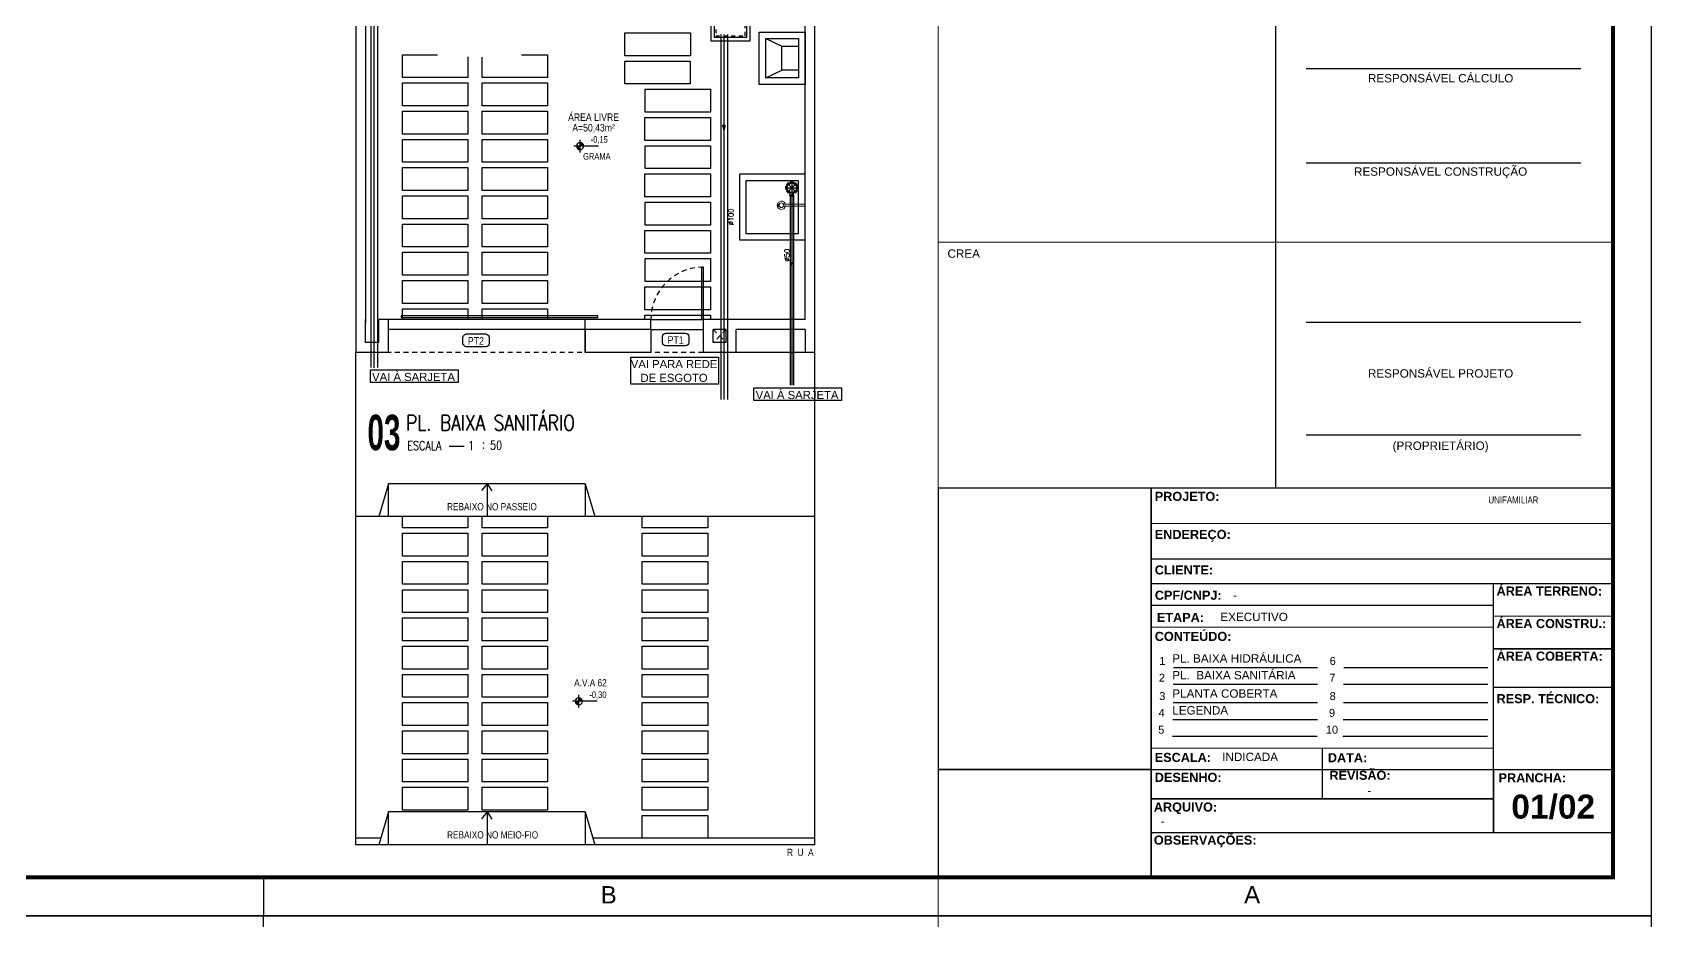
# Model space of a CAD drawing. Header units: millimetres. Extents: x 3923 to 4007, y 744 to 863.
# Drawn here: x 3965.14 to 4007.13, y 803.27 to 826.28 of the extents above; entities that cross this region are included whole.
import ezdxf
from ezdxf.enums import TextEntityAlignment as Align

# ---------------------------------------------------------------- set-up
doc = ezdxf.new("R2010")
doc.units = ezdxf.units.MM
doc.linetypes.add('HIDDEN', pattern=[0.375, 0.25, -0.125])
doc.linetypes.add('HIDDEN2', pattern=[0.1875, 0.125, -0.0625])
for name, color, linetype in [('-HIDRO', 8, 'Continuous'), ('A-PEN-M', 6, 'Continuous'), ('DIVERSOS', 1, 'Continuous'), ('E-txt-g', 3, 'Continuous'), ('Esgoto', 5, 'Continuous'), ('HIDROGRAFIA', 4, 'Continuous'), ("LINHA - PROJETU'S", 1, 'Continuous'), ('P2', 1, 'Continuous'), ("PRANCHA - PROJETU'S", 7, 'Continuous'), ('TEXTO', 3, 'Continuous'), ('Texto-Tubos', 7, 'Continuous'), ('TigreCad', 3, 'Continuous'), ('Tinterno', 9, 'Continuous'), ('TUBULAÇÃO_ESGOTO', 5, 'Continuous')]:
    doc.layers.add(name, color=color, linetype=linetype)
doc.layers.add('E-Lay-9', color=9, linetype='Continuous', lineweight=9)
doc.layers.add('E-Txt-W', color=7, linetype='Continuous', lineweight=20)
doc.styles.add('ARIAL', font='arial.ttf', dxfattribs={"height": 2})
doc.styles.add('CARIMBO_DADOS', font='arial.ttf', dxfattribs={"height": 0.1})
doc.styles.add('F2', font='ARIALN.TTF')
doc.styles.add('HELVET', font='HELVET.SHX')
doc.styles.add('R80', font='simplex.shx', dxfattribs={"height": 12})
doc.styles.add('REG140', font='romans.shx', dxfattribs={"width": 0.8, "height": 0.35})
doc.styles.add('REG60', font='romans.shx', dxfattribs={"width": 0.8, "height": 0.15})
doc.styles.add('REG80', font='romans.shx', dxfattribs={"width": 0.8, "height": 0.2})
doc.styles.add('SANSSERIF2', font='sanssb__.ttf', dxfattribs={"width": 0.8})
doc.styles.add('TCTUBOS-TXT', font='txt.shx')

# ---------------------------------------------------------------- blocks, each defined once
blk = doc.blocks.new('ADFSGASDFG')
at = {"layer": "PRANCHA - PROJETU'S", "color": 1}
for p, q in [((360.678, 107.346), (276.578, 107.346)), ((360.678, 47.946), (360.678, 107.346)), ((276.578, 47.946), (360.678, 47.946))]:
    blk.add_line(p, q, dxfattribs=at)
at = {"layer": "PRANCHA - PROJETU'S", "color": 4, "const_width": 0.1}
blk.add_lwpolyline([(279.078, 106.346), (359.678, 106.346), (359.678, 48.946), (279.078, 48.946)], close=True, dxfattribs=at)
blk = doc.blocks.new('TXT-AMB75')
at = {"layer": 'E-txt-g', "style": 'REG80', "width": 0.8, "flags": 8}
blk.add_attdef('TXT', text='', height=0.2, dxfattribs=at).set_placement((0.005, 0.296), align=Align.CENTER)
at = {"layer": 'E-Txt-W', "style": 'REG60', "width": 0.8, "flags": 8}
blk.add_attdef('TXT', text='', height=0.15, dxfattribs=at).set_placement((0.005, 0.027), align=Align.CENTER)
blk = doc.blocks.new('NIVEL')
at = {"layer": 'DIVERSOS'}
h = blk.add_hatch(color=7, dxfattribs=at)
h.paths.add_polyline_path([(0, 0.137, 0.414214), (-0.137, 0), (0, 0)])
h.paths.add_polyline_path([(0, 0), (0, -0.137, 0.414214), (0.137, 0)])
at = {"layer": 'DIVERSOS', "color": 7}
for p, q in [((0.709, 0), (-0.242, 0)), ((0, 0.242), (0, -0.242))]:
    blk.add_line(p, q, dxfattribs=at)
blk.add_circle((0, 0), 0.137, dxfattribs=at)
blk = doc.blocks.new('Chuveiro')
at = {"layer": 'E-Lay-9', "color": 8}
for p, q in [((-0.031, 0.016), (-0.36, 0.016)), ((0.051, 0.016), (0.031, 0.016)), ((0.051, 0.016), (0.051, -0.016)), ((-0.031, -0.016), (-0.36, -0.016)), ((0.051, -0.016), (0.031, -0.016))]:
    blk.add_line(p, q, dxfattribs=at)
blk.add_circle((0, 0), 0.0348, dxfattribs=at)
for centre, radius, start, end in [((0, 0), 0.0624, 194.4775, 165.5225), ((0.009, 0), 0.0444, 339.4266, 20.5734)]:
    blk.add_arc(centre, radius, start, end, dxfattribs=at)
blk = doc.blocks.new('27150012p')
at = {"layer": 'TigreCad'}
for p, q in [((-92, -23), (-92, 22)), ((-92, 22), (-72, 22)), ((-81, 49), (-49, 81)), ((-81, 49), (-67, 35)), ((-49, 81), (-35, 67)), ((-23, 91), (-23, 72)), ((-23, 91), (22, 91)), ((22, 91), (22, 72)), ((49, 81), (35, 67)), ((49, 81), (81, 49)), ((81, 49), (67, 35)), ((111, 27), (70, 27)), ((113, 31), (112, 28)), ((122, 32), (114, 32)), ((114, 31), (114, -31)), ((122, 31), (122, -31)), ((123, 31), (124, 28)), ((129, 27), (125, 27)), ((129, 27), (129, -27)), ((-92, -23), (-72, -23)), ((-81, -49), (-67, -35)), ((-49, -81), (-81, -49)), ((-49, -81), (-35, -67)), ((-23, -92), (-23, -72)), ((22, -92), (-23, -92)), ((22, -92), (22, -72)), ((49, -81), (35, -67)), ((81, -49), (49, -81)), ((81, -49), (67, -35)), ((111, -27), (70, -27)), ((113, -31), (112, -28)), ((122, -32), (114, -32)), ((123, -31), (124, -28)), ((129, -27), (125, -27))]:
    blk.add_line(p, q, dxfattribs=at)
blk.add_circle((0, 0), 75.5, dxfattribs=at)
for centre, start, end in [((111, 28), 270, 355), ((114, 31), 90, 175), ((122, 31), 15, 90), ((125, 28), 195, 270), ((111, -28), 5, 90), ((114, -31), 185, 270), ((122, -31), 270, 345), ((125, -28), 90, 165)]:
    blk.add_arc(centre, 1, start, end, dxfattribs=at)
at = {"layer": 'Tinterno'}
for p, q in [((112, 27), (112, -27)), ((124, 27), (124, -27))]:
    blk.add_line(p, q, dxfattribs=at)
blk.add_circle((0, 0), 73.5, dxfattribs=at)
blk = doc.blocks.new('inp_cx')
for p, q in [((40, 40), (-40, 40)), ((-40, 40), (-40, -40)), ((40, -40), (40, 40)), ((-40, -40), (40, -40))]:
    blk.add_line(p, q)
at = {"color": 1, "linetype": 'Continuous', "ltscale": 0.5}
for p, q in [((33, 33), (-33, 33)), ((-33, 33), (-33, -33)), ((33, -33), (33, 33)), ((-33, -33), (33, -33))]:
    blk.add_line(p, q, dxfattribs=at)
at = {"color": 1, "linetype": 'HIDDEN', "ltscale": 0.5}
for p, q in [((30, 30), (-30, 30)), ((-30, 30), (-30, -30)), ((30, -30), (30, 30)), ((-30, -30), (30, -30))]:
    blk.add_line(p, q, dxfattribs=at)
at = {"style": 'R80'}
blk.add_text('C.I.', height=20.59, dxfattribs=at).set_placement((-19.6, -7.5))
blk = doc.blocks.new('CRBODADOSÇ')
at = {"layer": "PRANCHA - PROJETU'S", "color": 3}
blk.add_line((164.825, 196.917), (165.288, 196.917), dxfattribs=at)
at = {"layer": "PRANCHA - PROJETU'S", "color": 3, "style": 'REG80', "width": 0.8}
for s, p in [('ESCALA', (163.548, 196.799)), ('1', (165.407, 196.799)), (':', (165.829, 196.842))]:
    blk.add_text(s, height=0.27, dxfattribs=at).set_placement(p)
at = {"layer": "PRANCHA - PROJETU'S", "color": 2, "style": 'REG140', "width": 0.8}
for tag, p in [('PROJETO', (163.521, 198.067)), ('DESENHO', (163.516, 197.395))]:
    blk.add_attdef(tag, p, '', height=0.472, dxfattribs=at)
at = {"layer": "PRANCHA - PROJETU'S", "style": 'SANSSERIF2', "width": 0.6}
blk.add_attdef('00', text='', height=1.08, dxfattribs=at).set_placement((162.84, 196.795), align=Align.CENTER)
at = {"layer": "PRANCHA - PROJETU'S", "color": 3, "style": 'REG80', "width": 0.8}
blk.add_attdef('ESCALA', (166.075, 196.813), '', height=0.27, dxfattribs=at)

msp = doc.modelspace()

# ---------------------------------------------------------------- linework, layer by layer
at = {"layer": '-HIDRO'}
for p, q in [((3973.522, 860.514), (3973.522, 817.989)), ((3985.429, 817.989), (3985.429, 860.514)), ((3973.777, 860.259), (3973.777, 818.755)), ((3985.174, 818.84), (3985.174, 829.726))]:
    msp.add_line(p, q, dxfattribs=at)
at = {"layer": '-HIDRO', "linetype": 'Continuous'}
for p, q in [((3984.154, 826.123), (3984.573, 825.93)), ((3984.154, 825.103), (3984.573, 825.308)), ((3973.777, 818.244), (3973.777, 818.84)), ((3974.373, 818.84), (3974.118, 818.84)), ((3974.118, 818.244), (3974.118, 818.84)), ((3979.476, 818.84), (3974.373, 818.84)), ((3974.373, 817.989), (3974.373, 818.84)), ((3979.476, 818.585), (3974.373, 818.585)), ((3981.177, 818.84), (3979.476, 818.84)), ((3979.476, 818.585), (3979.476, 818.84)), ((3981.177, 818.585), (3979.476, 818.585)), ((3979.476, 818.585), (3979.476, 817.989)), ((3979.476, 817.989), (3979.476, 818.585)), ((3981.177, 818.585), (3981.177, 818.84)), ((3981.177, 818.84), (3982.538, 818.84)), ((3981.177, 818.585), (3982.538, 818.585)), ((3981.177, 818.585), (3981.177, 817.989)), ((3983.133, 818.84), (3982.538, 818.84)), ((3982.538, 818.585), (3982.538, 818.84)), ((3983.133, 818.84), (3982.538, 818.84)), ((3982.538, 817.989), (3982.538, 818.585)), ((3983.133, 818.585), (3982.793, 818.585)), ((3982.793, 818.244), (3982.793, 818.585)), ((3985.174, 818.84), (3983.133, 818.84)), ((3983.388, 818.84), (3983.133, 818.84)), ((3983.133, 818.244), (3983.133, 818.585)), ((3985.174, 818.585), (3983.388, 818.585)), ((3983.388, 817.989), (3983.388, 818.585)), ((3985.174, 818.585), (3985.174, 817.989)), ((3974.118, 818.244), (3973.777, 818.244)), ((3983.133, 818.244), (3982.793, 818.244)), ((3973.777, 817.989), (3973.522, 817.989)), ((3973.522, 805.232), (3973.522, 817.989)), ((3974.373, 817.989), (3973.777, 817.989)), ((3981.177, 817.989), (3979.476, 817.989)), ((3983.388, 817.989), (3982.538, 817.989)), ((3985.174, 817.989), (3982.878, 817.989)), ((3985.429, 817.989), (3985.174, 817.989)), ((3985.429, 805.232), (3985.429, 817.989)), ((3974.373, 814.587), (3974.118, 813.737)), ((3974.373, 813.737), (3974.373, 814.587)), ((3979.476, 814.587), (3974.373, 814.587)), ((3976.927, 814.587), (3976.784, 814.411)), ((3976.927, 814.587), (3976.927, 813.737)), ((3976.927, 814.587), (3977.055, 814.4)), ((3979.476, 814.587), (3979.727, 813.737)), ((3979.476, 814.587), (3979.476, 813.737)), ((3985.429, 813.737), (3973.522, 813.737)), ((3974.373, 806.082), (3974.118, 805.232)), ((3974.373, 805.232), (3974.373, 806.082)), ((3979.476, 806.082), (3974.373, 806.082)), ((3976.927, 806.082), (3976.784, 805.906)), ((3976.927, 806.082), (3976.927, 805.232)), ((3976.927, 806.082), (3977.055, 805.895)), ((3979.476, 806.082), (3979.727, 805.232)), ((3979.476, 806.082), (3979.476, 805.232)), ((3974.169, 805.402), (3973.522, 805.402)), ((3985.429, 805.232), (3973.522, 805.232)), ((3985.429, 805.402), (3979.677, 805.402))]:
    msp.add_line(p, q, dxfattribs=at)
at = {"layer": '-HIDRO', "linetype": 'HIDDEN2'}
for p, q in [((3982.793, 818.585), (3983.133, 818.244)), ((3983.133, 818.585), (3982.793, 818.244)), ((3982.538, 817.989), (3974.373, 817.989))]:
    msp.add_line(p, q, dxfattribs=at)
at = {"layer": '-HIDRO', "linetype": 'Continuous'}
for points in [[(3982.202, 826.272), (3982.202, 825.68), (3980.502, 825.68), (3980.502, 826.272)], [(3985.174, 826.293), (3985.174, 824.933), (3983.983, 824.933), (3983.983, 826.293)], [(3985.004, 826.123), (3985.004, 825.103), (3984.154, 825.103), (3984.154, 826.123)], [(3985.004, 825.93), (3985.004, 825.308), (3984.573, 825.308), (3984.573, 825.93)], [(3982.198, 825.541), (3982.198, 824.948), (3980.498, 824.948), (3980.498, 825.541)], [(3976.432, 824.974), (3976.432, 824.381), (3974.733, 824.381), (3974.733, 824.974)], [(3978.497, 824.974), (3978.497, 824.381), (3976.798, 824.381), (3976.798, 824.974)], [(3982.727, 824.809), (3982.727, 824.217), (3981.027, 824.217), (3981.027, 824.809)], [(3976.432, 824.242), (3976.432, 823.65), (3974.733, 823.65), (3974.733, 824.242)], [(3978.497, 824.242), (3978.497, 823.65), (3976.798, 823.65), (3976.798, 824.242)], [(3982.723, 824.078), (3982.723, 823.485), (3981.023, 823.485), (3981.023, 824.078)], [(3976.432, 823.511), (3976.432, 822.918), (3974.733, 822.918), (3974.733, 823.511)], [(3978.497, 823.511), (3978.497, 822.918), (3976.798, 822.918), (3976.798, 823.511)], [(3982.727, 823.346), (3982.727, 822.754), (3981.027, 822.754), (3981.027, 823.346)], [(3976.432, 822.779), (3976.432, 822.187), (3974.733, 822.187), (3974.733, 822.779)], [(3978.497, 822.779), (3978.497, 822.187), (3976.798, 822.187), (3976.798, 822.779)], [(3982.723, 822.615), (3982.723, 822.022), (3981.023, 822.022), (3981.023, 822.615)], [(3983.473, 822.605), (3983.473, 820.904), (3985.174, 820.904), (3985.174, 822.605)], [(3983.643, 822.435), (3983.643, 821.074), (3985.004, 821.074), (3985.004, 822.435)], [(3976.432, 822.048), (3976.432, 821.455), (3974.733, 821.455), (3974.733, 822.048)], [(3978.497, 822.048), (3978.497, 821.455), (3976.798, 821.455), (3976.798, 822.048)], [(3982.727, 821.883), (3982.727, 821.291), (3981.027, 821.291), (3981.027, 821.883)], [(3976.432, 821.316), (3976.432, 820.724), (3974.733, 820.724), (3974.733, 821.316)], [(3978.497, 821.316), (3978.497, 820.724), (3976.798, 820.724), (3976.798, 821.316)], [(3982.723, 821.152), (3982.723, 820.559), (3981.023, 820.559), (3981.023, 821.152)], [(3976.432, 820.585), (3976.432, 819.992), (3974.733, 819.992), (3974.733, 820.585)], [(3978.497, 820.585), (3978.497, 819.992), (3976.798, 819.992), (3976.798, 820.585)], [(3982.727, 820.42), (3982.727, 819.828), (3981.027, 819.828), (3981.027, 820.42)], [(3982.538, 818.84), (3982.538, 820.201), (3982.487, 820.201), (3982.487, 818.84)], [(3976.432, 819.853), (3976.432, 819.261), (3974.733, 819.261), (3974.733, 819.853)], [(3978.497, 819.853), (3978.497, 819.261), (3976.798, 819.261), (3976.798, 819.853)], [(3982.723, 819.689), (3982.723, 819.096), (3981.023, 819.096), (3981.023, 819.689)], [(3979.804, 818.891), (3979.804, 818.942), (3974.701, 818.942), (3974.701, 818.891)], [(3976.432, 813.304), (3976.432, 812.711), (3974.733, 812.711), (3974.733, 813.304)], [(3978.497, 813.304), (3978.497, 812.711), (3976.798, 812.711), (3976.798, 813.304)], [(3982.651, 813.304), (3982.651, 812.711), (3980.951, 812.711), (3980.951, 813.304)], [(3976.432, 812.572), (3976.432, 811.98), (3974.733, 811.98), (3974.733, 812.572)], [(3978.497, 812.572), (3978.497, 811.98), (3976.798, 811.98), (3976.798, 812.572)], [(3982.651, 812.572), (3982.651, 811.98), (3980.951, 811.98), (3980.951, 812.572)], [(3976.432, 811.841), (3976.432, 811.248), (3974.733, 811.248), (3974.733, 811.841)], [(3978.497, 811.841), (3978.497, 811.248), (3976.798, 811.248), (3976.798, 811.841)], [(3982.651, 811.841), (3982.651, 811.248), (3980.951, 811.248), (3980.951, 811.841)], [(3976.432, 811.109), (3976.432, 810.517), (3974.733, 810.517), (3974.733, 811.109)], [(3978.497, 811.109), (3978.497, 810.517), (3976.798, 810.517), (3976.798, 811.109)], [(3982.651, 811.109), (3982.651, 810.517), (3980.951, 810.517), (3980.951, 811.109)], [(3976.432, 810.378), (3976.432, 809.785), (3974.733, 809.785), (3974.733, 810.378)], [(3978.497, 810.378), (3978.497, 809.785), (3976.798, 809.785), (3976.798, 810.378)], [(3982.651, 810.378), (3982.651, 809.785), (3980.951, 809.785), (3980.951, 810.378)], [(3976.432, 809.646), (3976.432, 809.054), (3974.733, 809.054), (3974.733, 809.646)], [(3978.497, 809.646), (3978.497, 809.054), (3976.798, 809.054), (3976.798, 809.646)], [(3982.651, 809.646), (3982.651, 809.054), (3980.951, 809.054), (3980.951, 809.646)], [(3976.432, 808.915), (3976.432, 808.322), (3974.733, 808.322), (3974.733, 808.915)], [(3978.497, 808.915), (3978.497, 808.322), (3976.798, 808.322), (3976.798, 808.915)], [(3982.651, 808.915), (3982.651, 808.322), (3980.951, 808.322), (3980.951, 808.915)], [(3976.432, 808.183), (3976.432, 807.591), (3974.733, 807.591), (3974.733, 808.183)], [(3978.497, 808.183), (3978.497, 807.591), (3976.798, 807.591), (3976.798, 808.183)], [(3982.651, 808.183), (3982.651, 807.591), (3980.951, 807.591), (3980.951, 808.183)], [(3976.432, 807.452), (3976.432, 806.859), (3974.733, 806.859), (3974.733, 807.452)], [(3978.497, 807.452), (3978.497, 806.859), (3976.798, 806.859), (3976.798, 807.452)], [(3982.651, 807.452), (3982.651, 806.859), (3980.951, 806.859), (3980.951, 807.452)], [(3976.432, 806.72), (3976.432, 806.128), (3974.733, 806.128), (3974.733, 806.72)], [(3978.497, 806.72), (3978.497, 806.128), (3976.798, 806.128), (3976.798, 806.72)], [(3982.651, 806.72), (3982.651, 806.128), (3980.951, 806.128), (3980.951, 806.72)]]:
    msp.add_lwpolyline(points, close=True, dxfattribs=at)
for points in [[(3976.432, 825.651), (3976.432, 825.113), (3974.733, 825.113), (3974.733, 825.705), (3975.641, 825.705)], [(3977.817, 825.705), (3978.497, 825.705), (3978.497, 825.113), (3976.798, 825.113), (3976.798, 825.639)], [(3975.416, 819.261), (3974.733, 819.261), (3974.733, 819.853), (3975.122, 819.853)], [(3974.733, 818.84), (3974.733, 819.122), (3975.122, 819.122)], [(3974.733, 818.84), (3974.733, 819.122), (3976.432, 819.122), (3976.432, 818.84)], [(3976.798, 818.84), (3976.798, 819.122), (3978.497, 819.122), (3978.497, 818.84)], [(3981.023, 818.84), (3981.023, 818.957), (3982.723, 818.957), (3982.723, 818.84)], [(3976.432, 813.737), (3976.432, 813.443), (3974.733, 813.443), (3974.733, 813.737)], [(3978.497, 813.737), (3978.497, 813.443), (3976.798, 813.443), (3976.798, 813.737)], [(3982.651, 813.737), (3982.651, 813.443), (3980.951, 813.443), (3980.951, 813.737)], [(3980.951, 805.402), (3980.951, 805.989), (3982.651, 805.989), (3982.651, 805.402)]]:
    msp.add_lwpolyline(points, dxfattribs=at)
for points in [[(3976.983, 818.221, -0.331371), (3976.898, 818.136), (3976.387, 818.137, -0.332506), (3976.302, 818.221), (3976.302, 818.382, -0.330378), (3976.387, 818.468), (3976.898, 818.468, -0.331371), (3976.983, 818.382)], [(3982.159, 818.246, -0.331371), (3982.074, 818.161), (3981.563, 818.161, -0.332506), (3981.478, 818.246), (3981.478, 818.407, -0.330378), (3981.563, 818.492), (3982.074, 818.492, -0.331371), (3982.159, 818.407)]]:
    msp.add_lwpolyline(points, format="xyb", close=True, dxfattribs=at)
at = {"layer": '-HIDRO', "linetype": 'HIDDEN2'}
msp.add_arc((3982.538, 818.84), 1.361, 90, 180, dxfattribs=at)
at = {"color": 4}
msp.add_line((4006.129, 814.27), (4006.129, 834.004), dxfattribs=at)
at = {"layer": 'A-PEN-M', "color": 230}
for points in [[(3982.933, 817.163), (3980.659, 817.163), (3980.659, 817.871), (3982.933, 817.871)], [(3976.176, 817.213), (3973.902, 817.213), (3973.902, 817.539), (3976.176, 817.539)], [(3986.123, 816.745), (3983.849, 816.745), (3983.849, 817.071), (3986.123, 817.071)]]:
    msp.add_lwpolyline(points, close=True, dxfattribs=at)
at = {"layer": 'E-txt-g'}
for p, q in [((4005.296, 825.341), (3998.17, 825.341)), ((4005.296, 822.892), (3998.17, 822.892)), ((4005.296, 818.763), (3998.17, 818.763)), ((4005.296, 815.848), (3998.17, 815.848))]:
    msp.add_line(p, q, dxfattribs=at)
at = {"layer": 'Esgoto'}
for p, q in [((3973.993, 841.468), (3973.993, 817.591)), ((3983.071, 826.225), (3983.071, 816.771)), ((3984.706, 822.256), (3984.956, 822.256)), ((3984.742, 822.345), (3984.919, 822.168)), ((3984.919, 822.345), (3984.742, 822.168)), ((3984.831, 822.256), (3984.742, 822.168)), ((3984.831, 822.381), (3984.831, 822.131)), ((3984.831, 822.131), (3984.831, 817.144))]:
    msp.add_line(p, q, dxfattribs=at)
at = {"layer": "LINHA - PROJETU'S", "color": 1, "const_width": 0.03}
for points in [[(3988.629, 814.474), (3988.629, 834.128), (4006.176, 834.128)], [(3997.379, 814.474), (3997.379, 834.128)], [(4006.129, 820.848), (3988.629, 820.848)], [(4006.129, 814.474), (3988.629, 814.474), (3988.629, 803.386)], [(3994.154, 804.386), (3994.154, 814.474)], [(3994.154, 813.555), (4006.129, 813.555)], [(3994.154, 813.555), (4006.129, 813.555)], [(3994.154, 812.637), (4006.129, 812.637)], [(3994.154, 811.998), (4006.129, 811.998)], [(3994.154, 811.998), (4006.129, 811.998)], [(3994.154, 811.998), (4006.129, 811.998)], [(4003.027, 811.998), (4003.027, 805.556)], [(4003.027, 811.434), (3994.154, 811.434)], [(3994.154, 811.434), (4003.027, 811.434)], [(3994.154, 810.87), (4003.027, 810.87)], [(4006.129, 811.156), (4003.027, 811.156)], [(4003.027, 810.311), (4006.129, 810.311)], [(4006.129, 809.311), (4003.027, 809.311)], [(4003.027, 807.733), (3994.154, 807.733)], [(3998.59, 807.733), (3998.59, 806.425)], [(3988.629, 807.178), (4006.129, 807.178)], [(4003.027, 806.425), (3998.59, 806.425), (3998.59, 807.178)], [(4003.027, 807.178), (4003.027, 806.425)], [(3998.59, 806.425), (3994.154, 806.425)], [(4006.129, 805.545), (3994.154, 805.545)], [(3988.629, 803.386), (3988.629, 802.386)]]:
    msp.add_lwpolyline(points, dxfattribs=at)
at = {"layer": "LINHA - PROJETU'S", "color": 1}
for points in [[(3994.154, 814.474), (3994.154, 804.386)], [(4003.027, 807.178), (4003.027, 805.556)]]:
    msp.add_lwpolyline(points, dxfattribs=at)
at = {"layer": 'P2'}
msp.add_line((4006.129, 814.474), (3988.629, 814.474), dxfattribs=at)
at = {"layer": "PRANCHA - PROJETU'S", "color": 1}
for p, q in [((3988.629, 814.474), (3988.629, 804.386)), ((3998.59, 807.178), (3998.59, 807.604)), ((3994.154, 807.178), (3988.629, 807.178)), ((3994.154, 805.545), (4006.129, 805.545)), ((3971.129, 804.386), (3971.129, 803.386)), ((3971.129, 802.386), (3971.129, 803.386))]:
    msp.add_line(p, q, dxfattribs=at)
at = {"layer": "PRANCHA - PROJETU'S"}
for p, q in [((4006.129, 814.474), (4006.129, 804.386)), ((3988.629, 804.386), (4006.129, 804.386)), ((3988.629, 804.386), (4006.129, 804.386)), ((3988.629, 804.386), (4006.129, 804.386)), ((3990.401, 804.386), (4006.129, 804.386)), ((3994.966, 804.386), (4005.804, 804.386)), ((3994.966, 804.386), (4006.129, 804.386))]:
    msp.add_line(p, q, dxfattribs=at)
at = {"layer": "PRANCHA - PROJETU'S", "color": 6}
for p, q in [((3994.727, 809.825), (3998.465, 809.825)), ((3999.146, 809.825), (4002.507, 809.825)), ((3999.146, 809.825), (4002.884, 809.825)), ((3994.718, 809.391), (3998.465, 809.391)), ((3999.137, 809.391), (4002.884, 809.391)), ((3994.718, 808.916), (3998.465, 808.916)), ((3999.137, 808.916), (4002.884, 808.916)), ((3994.709, 808.48), (3998.465, 808.48)), ((3994.709, 808.48), (3998.465, 808.48)), ((3999.128, 808.48), (4002.884, 808.48)), ((3999.128, 808.48), (4002.884, 808.48)), ((3994.7, 808.043), (3998.456, 808.043)), ((3994.7, 808.043), (3998.456, 808.043)), ((3999.119, 808.043), (4002.875, 808.043)), ((3999.119, 808.043), (4002.875, 808.043))]:
    msp.add_line(p, q, dxfattribs=at)
at = {"layer": "PRANCHA - PROJETU'S", "color": 1}
for points in [[(4006.129, 814.474), (3988.629, 814.474), (3988.629, 804.386)], [(3994.154, 806.83), (3994.154, 814.474)], [(4003.027, 805.556), (4003.027, 811.998)], [(4003.027, 810.311), (4006.129, 810.311)], [(4003.027, 809.311), (4006.129, 809.311)], [(4006.129, 807.604), (4006.169, 807.604)], [(3994.154, 807.178), (4006.129, 807.178)], [(3998.59, 806.425), (3998.59, 807.178)], [(3994.154, 804.386), (3994.154, 806.83)], [(4003.027, 806.83), (4003.027, 806.832)], [(3994.154, 806.425), (4003.027, 806.425)]]:
    msp.add_lwpolyline(points, dxfattribs=at)
at = {"layer": 'TigreCad'}
for p, q in [((3973.91, 841.468), (3973.91, 817.598)), ((3974.083, 841.468), (3974.083, 817.598)), ((3982.987, 826.225), (3982.987, 816.774)), ((3983.16, 826.225), (3983.16, 816.774)), ((3984.788, 822.036), (3984.788, 817.144)), ((3984.874, 822.036), (3984.874, 817.144))]:
    msp.add_line(p, q, dxfattribs=at)
at = {"layer": 'TUBULAÇÃO_ESGOTO'}
for points in [[(3983.071, 823.648), (3983.021, 823.888), (3983.123, 823.887)], [(3984.831, 820.162), (3984.796, 820.33), (3984.868, 820.33)]]:
    msp.add_solid(points, dxfattribs=at)

# ---------------------------------------------------------------- block references
at = {"layer": '-HIDRO'}
ref = msp.add_blockref('TXT-AMB75', (3979.683, 823.619), dxfattribs=dict(at, xscale=1.240029, yscale=1.240029, zscale=1.240029))
ref.add_attrib('TXT', 'ÁREA LIVRE', dxfattribs={"layer": 'E-txt-g', "color": 2, "height": 0.1956, "style": 'F2'}).set_placement((3979.69, 823.987), align=Align.CENTER)
ref.add_attrib('TXT', 'A=50,43m²', dxfattribs={"layer": 'E-Txt-W', "height": 0.1956, "style": 'F2'}).set_placement((3979.69, 823.715), align=Align.CENTER)
at = {"layer": '-HIDRO', "linetype": 'Continuous', "xscale": -0.6779959121431578, "yscale": 0.6779959121431578, "zscale": 0.6779959121431578, "rotation": 180}
for p in [(3979.34, 823.338), (3979.306, 808.948)]:
    msp.add_blockref('NIVEL', p, dxfattribs=at)
at = {"layer": '-HIDRO', "xscale": -1.701, "yscale": 1.701, "zscale": 1.701}
msp.add_blockref('Chuveiro', (3984.561, 821.803), dxfattribs=at)
at = {"layer": 'HIDROGRAFIA', "xscale": 0.01275750000027847, "yscale": 0.01275749999989171, "zscale": 0.0127575}
msp.add_blockref('inp_cx', (3983.242, 826.577), dxfattribs=at)
at = {"layer": "PRANCHA - PROJETU'S", "color": 1}
for p in [(3646.451, 755.44), (3646.451, 696.04)]:
    msp.add_blockref('ADFSGASDFG', p, dxfattribs=at)
at = {"layer": "PRANCHA - PROJETU'S", "xscale": 0.8505000000000001, "yscale": 0.8505000000000001, "zscale": 0.8505000000000001}
msp.add_blockref('CRBODADOSÇ', (3835.759, 648.082), dxfattribs=at).add_auto_attribs({'ESCALA': '50', 'DESENHO': 'PL. BAIXA SANITÁRIO', '00': '03'})
at = {"layer": 'TigreCad', "xscale": 0.001701, "yscale": 0.001701, "zscale": 0.001701, "rotation": 269.9999999994417}
msp.add_blockref('27150012p', (3984.831, 822.256), dxfattribs=at)

# ---------------------------------------------------------------- texts
at = {"layer": '-HIDRO', "linetype": 'Continuous', "style": 'F2'}
for s, height, p in [('-0,15', 0.1701, (3979.616, 823.594)), ('GRAMA', 0.1701, (3979.418, 823.155)), ('PT2', 0.1983, (3976.43, 818.386, 2.912)), ('PT1', 0.1983, (3981.611, 818.411, 2.912)), ('A.V.A 62 ', 0.1866, (3979.187, 809.521)), ('-0,30', 0.1701, (3979.582, 809.204)), ('R  U  A', 0.1866, (3984.707, 805.128))]:
    msp.add_text(s, height=height, dxfattribs=at).set_placement(p, align=Align.TOP_LEFT)
for s, p in [('REBAIXO NO PASSEIO', (3975.891, 813.899)), ('REBAIXO NO MEIO-FIO', (3975.891, 805.394))]:
    msp.add_text(s, height=0.18663, dxfattribs=at).set_placement(p)
at = {"layer": 'A-PEN-M', "color": 230, "style": 'CARIMBO_DADOS'}
for s, height, p in [('VAI PARA REDE', 0.20956, (3981.778, 817.583)), ('VAI À SARJETA', 0.20956, (3975.021, 817.25)), ('DE ESGOTO', 0.2096, (3981.778, 817.226)), ('VAI À SARJETA', 0.20956, (3984.968, 816.782))]:
    msp.add_text(s, height=height, rotation=0, dxfattribs=at).set_placement(p, align=Align.CENTER)
at = {"layer": "PRANCHA - PROJETU'S", "color": 2, "style": 'ARIAL'}
for s, height, p in [('RESPONSÁVEL CÁLCULO', 0.21676, (4001.658, 825.122)), ('RESPONSÁVEL CONSTRUÇÃO', 0.21676, (4001.658, 822.673)), ('CREA', 0.2168, (3989.29, 820.551)), ('RESPONSÁVEL PROJETO', 0.21676, (4001.657, 817.472)), ('(PROPRIETÁRIO)', 0.21676, (4001.657, 815.567))]:
    msp.add_text(s, height=height, dxfattribs=at).set_placement(p, align=Align.MIDDLE)
for s, height, p in [('-', 0.217, (3996.276, 811.593)), ('EXECUTIVO', 0.2168, (3995.946, 811.028)), ('PL. BAIXA HIDRÁULICA', 0.21676, (3994.699, 809.951)), ('PL.  BAIXA SANITÁRIA', 0.21676, (3994.699, 809.517)), ('PLANTA COBERTA', 0.21676, (3994.699, 809.042)), ('LEGENDA', 0.2168, (3994.699, 808.606)), ('INDICADA', 0.2168, (3995.993, 807.4)), ('-', 0.217, (3999.76, 806.527)), ('-', 0.217, (3994.398, 805.732))]:
    msp.add_text(s, height=height, dxfattribs=at).set_placement(p)
at = {"layer": "PRANCHA - PROJETU'S", "style": 'ARIAL'}
for s, height, p in [('1', 0.205, (3994.36, 809.892)), ('6', 0.205, (3998.779, 809.892)), ('2', 0.205, (3994.351, 809.458)), ('7', 0.205, (3998.77, 809.458)), ('3', 0.205, (3994.36, 808.983)), ('8', 0.205, (3998.779, 808.983)), ('4', 0.205, (3994.342, 808.547)), ('9', 0.205, (3998.761, 808.547)), ('5', 0.205, (3994.333, 808.11)), ('10', 0.2047, (3998.68, 808.11))]:
    msp.add_text(s, height=height, dxfattribs=at).set_placement(p)
at = {"layer": "PRANCHA - PROJETU'S", "color": 50, "linetype": 'Continuous', "style": 'ARIAL'}
for s, p in [('B', (3980.082, 803.936)), ('A', (3996.769, 803.936))]:
    msp.add_text(s, height=0.45, dxfattribs=at).set_placement(p, align=Align.MIDDLE)
at = {"layer": "PRANCHA - PROJETU'S", "color": 3, "char_height": 0.23508, "width": 8.80966, "attachment_point": 1, "style": 'HELVET'}
for s, insert in [('{\\fArial|b1|i0|c0|p34;PROJETO:}', (3994.244, 814.377)), ('{\\fArial|b1|i0|c0|p34;ENDEREÇO:}', (3994.244, 813.391)), ('{\\fArial|b1|i0|c0|p34;CLIENTE:}', (3994.244, 812.47)), ('{\\fArial|b1|i0|c0|p34;CPF/CNPJ:}', (3994.246, 811.815)), ('{\\fArial|b1|i0|c0|p34;ÁREA TERRENO:}', (4003.108, 811.924)), ('{\\fArial|b1|i0|c0|p34;ETAPA:}', (3994.299, 811.24)), ('{\\fArial|b1|i0|c0|p34;ÁREA CONSTRU.:}', (4003.108, 811.081)), ('{\\fArial|b1|i0|c0|p34;CONTEÚDO:}', (3994.244, 810.748)), ('{\\fArial|b1|i0|c0|p34;ÁREA COBERTA:}', (4003.108, 810.237)), ('{\\fArial|b1|i0|c0|p34;RESP. TÉCNICO:}', (4003.108, 809.135)), ('{\\fArial|b1|i0|c0|p34;ESCALA:}', (3994.244, 807.612)), ('{\\fArial|b1|i0|c0|p34;DATA:}', (3998.733, 807.604)), ('{\\fArial|b1|i0|c0|p34;DESENHO:}', (3994.244, 807.096)), ('{\\fArial|b1|i0|c0|p34;REVISÃO:}', (3998.773, 807.149)), ('{\\fArial|b1|i0|c0|p34;PRANCHA:}', (4003.16, 807.084)), ('{\\fArial|b1|i0|c0|p34;ARQUIVO:}', (3994.22, 806.327)), ('{\\fArial|b1|i0|c0|p34;OBSERVAÇÕES:}', (3994.22, 805.47))]:
    msp.add_mtext(s, dxfattribs=dict(at, insert=insert))
at = {"layer": "PRANCHA - PROJETU'S", "color": 2, "insert": (4003.491, 806.531), "char_height": 0.62207, "width": 23.31203, "attachment_point": 1, "style": 'HELVET'}
msp.add_mtext('{\\fArial|b1|i0|c0|p34;01/02}', dxfattribs=at)
at = {"layer": 'TEXTO', "color": 7, "style": 'F2'}
msp.add_text('UNIFAMILIAR', height=0.17883, dxfattribs=at).set_placement((4002.897, 814.078))
at = {"layer": 'Texto-Tubos', "style": 'TCTUBOS-TXT'}
for s, p in [('%%C100', (3983.317, 821.5)), ('%%C50', (3984.769, 820.512))]:
    msp.add_text(s, height=0.1276, rotation=90, dxfattribs=at).set_placement(p, align=Align.CENTER)

doc.saveas('drawing.dxf')
